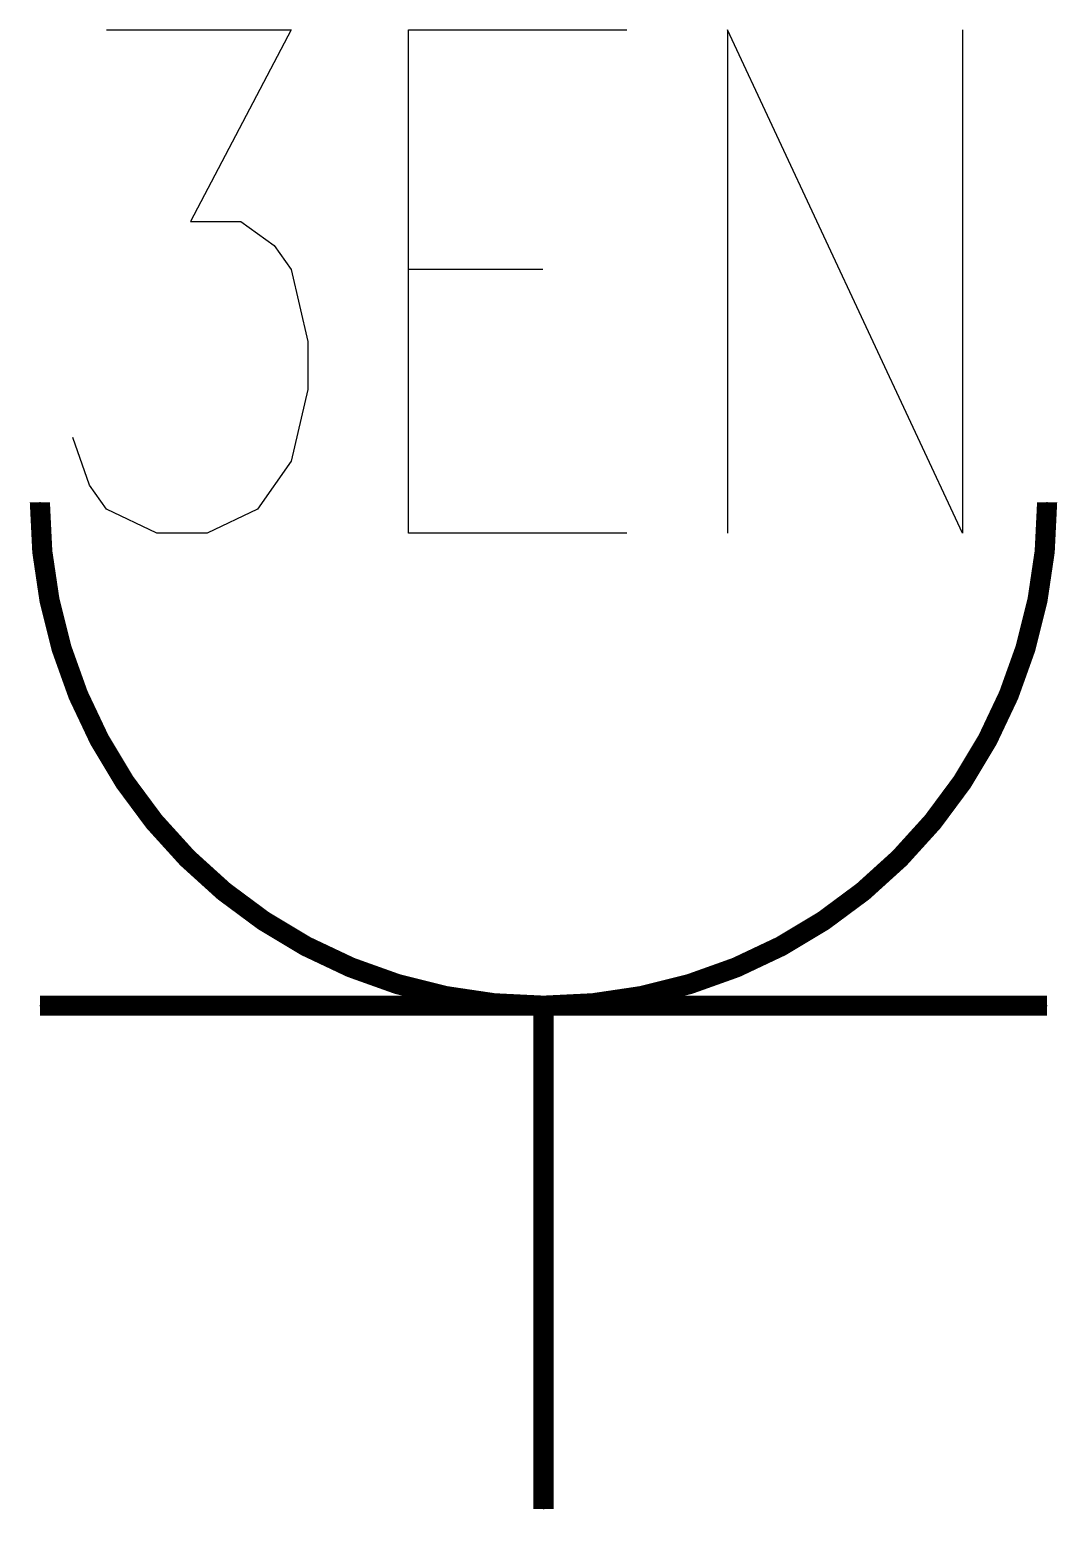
# Model space of a CAD drawing. Extents: x -255 to 255, y -5 to 735.
import ezdxf

# ---------------------------------------------------------------- set-up
doc = ezdxf.new("R2010")
doc.units = 0
doc.header["$LTSCALE"] = 1000
doc.layers.add('TJ(电气专业D)', color=142, linetype='CONTINUOUS')

# ---------------------------------------------------------------- blocks, each defined once
blk = doc.blocks.new('HC002697005706')
at = {"layer": 'TJ(电气专业D)'}
for p, q in [((-2.1695, 7.3463), (-1.2532, 7.3463)), ((-1.2532, 7.3463), (-1.7529, 6.3938)), ((-0.6698, 4.8463), (-0.6698, 7.3463)), ((-0.6698, 7.3463), (0.4134, 7.3463)), ((2.0801, 4.8463), (0.9137, 7.3463)), ((0.9137, 7.3463), (0.9137, 4.8463)), ((2.0801, 7.3463), (2.0801, 4.8463)), ((-1.7529, 6.3938), (-1.5028, 6.3938)), ((-1.5028, 6.3938), (-1.3364, 6.2749)), ((-1.3364, 6.2749), (-1.2532, 6.1558)), ((-1.2532, 6.1558), (-1.1695, 5.7988)), ((-0.0031, 6.1558), (-0.6698, 6.1558)), ((-1.1695, 5.7988), (-1.1695, 5.5608)), ((-1.1695, 5.5608), (-1.2532, 5.2035)), ((-2.2532, 5.0844), (-2.3364, 5.3224)), ((-1.2532, 5.2035), (-1.4196, 4.9655)), ((-2.1695, 4.9655), (-2.2532, 5.0844)), ((-1.9199, 4.8463), (-2.1695, 4.9655)), ((-1.4196, 4.9655), (-1.6697, 4.8463)), ((-1.6697, 4.8463), (-1.9199, 4.8463)), ((0.4134, 4.8463), (-0.6698, 4.8463))]:
    blk.add_line(p, q, dxfattribs=at)
at = {"layer": 'TJ(电气专业D)', "linetype": 'Continuous'}
for p, q in [((2.5, 2.5), (-2.5, 2.5)), ((0, 2.5), (0, 0))]:
    blk.add_line(p, q, dxfattribs=at)
at = {"layer": 'TJ(电气专业D)', "linetype": 'Continuous', "const_width": 0.1}
blk.add_lwpolyline([(-2.5, 5, 0.198912), (-1.7678, 3.2322, 0.198912), (0, 2.5, 0.198912), (1.7678, 3.2322, 0.198912), (2.5, 5)], format="xyb", dxfattribs=at)
for points in [[(2.5, 2.5), (-2.5, 2.5)], [(0, 2.5), (0, 0)]]:
    blk.add_lwpolyline(points, dxfattribs=at)
at = {"layer": 'TJ(电气专业D)', "linetype": 'Continuous'}
for start, end in [(180, 225), (315, 0), (225, 270), (270, 315)]:
    blk.add_arc((0, 5), 2.5, start, end, dxfattribs=at)

msp = doc.modelspace()

# ---------------------------------------------------------------- block references
at = {"layer": 'TJ(电气专业D)', "color": 142, "xscale": 100, "yscale": 100, "zscale": 100}
msp.add_blockref('HC002697005706', (0, 0), dxfattribs=at)

doc.saveas('drawing.dxf')
